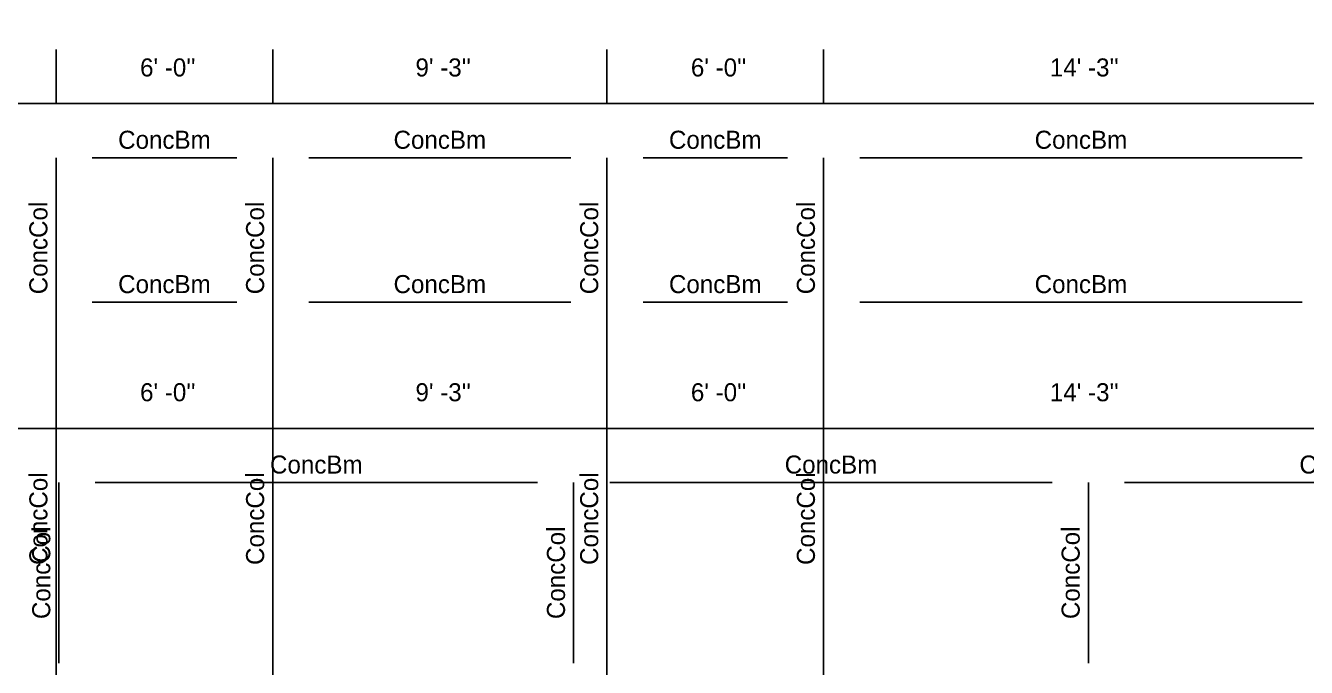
# Model space of a CAD drawing. Extents: x -38 to 2998, y -195 to 11529.
# Drawn here: x 904.9 to 1330.4, y 1990.5 to 2204 of the extents above; entities that cross this region are included whole.
import ezdxf
from ezdxf.enums import TextEntityAlignment as Align

# ---------------------------------------------------------------- set-up
doc = ezdxf.new("R2010")
doc.units = 0
doc.header["$MEASUREMENT"] = 0
doc.layers.get('0').update_dxf_attribs({"linetype": 'CONTINUOUS'})
for name, color, linetype in [('CENTERLINES', 7, 'CONTINUOUS'), ('DIMENSIONS', 4, 'CONTINUOUS'), ('TEXT', 5, 'CONTINUOUS')]:
    doc.layers.add(name, color=color, linetype=linetype)
doc.dimstyles.get("Standard").update_dxf_attribs({"dimtxt": 0.18, "dimasz": 0.18, "dimexe": 0.18, "dimexo": 0.0625, "dimgap": 0.09, "dimtad": 0, "dimtih": 1, "dimtoh": 1, "dimdec": 4, "dimzin": 0, "dimtxsty": 'STANDARD', "dimcen": 0.09, "dimazin": 3, "dimtfac": 1, "dimtdec": 4, "dimtofl": 0, "dimtmove": 0, "dimatfit": 3, "dimtolj": 1, "dimtzin": 0})

# ---------------------------------------------------------------- blocks, each defined once
blk = doc.blocks.new('*D9711')
at = {"color": 1, "linetype": 'BYBLOCK'}
for points in [[(748.77, 2074.77), (747.71, 2073.71), (740.29, 2066.29), (739.23, 2065.23)], [(919.77, 2074.77), (918.71, 2073.71), (911.29, 2066.29), (910.23, 2065.23)]]:
    blk.add_solid(points, dxfattribs=at)
at = {"layer": 'DIMENSIONS', "color": 9, "linetype": 'BYBLOCK'}
for p, q in [((744, 2070), (744, 2088)), ((915, 2070), (915, 2088))]:
    blk.add_line(p, q, dxfattribs=at)
at = {"layer": 'DIMENSIONS', "color": 0, "linetype": 'BYBLOCK'}
blk.add_line((744, 2070), (915, 2070), dxfattribs=at)
at = {"layer": 'DIMENSIONS', "color": 0, "linetype": 'BYBLOCK', "insert": (829.5, 2082), "char_height": 6, "attachment_point": 5}
blk.add_mtext("\\A1; 14' -3''", dxfattribs=at)
blk = doc.blocks.new('*D9712')
at = {"color": 1, "linetype": 'BYBLOCK'}
for points in [[(919.77, 2074.77), (918.71, 2073.71), (911.29, 2066.29), (910.23, 2065.23)], [(991.77, 2074.77), (990.71, 2073.71), (983.29, 2066.29), (982.23, 2065.23)]]:
    blk.add_solid(points, dxfattribs=at)
at = {"layer": 'DIMENSIONS', "color": 9, "linetype": 'BYBLOCK'}
for p, q in [((915, 2070), (915, 2088)), ((987, 2070), (987, 2088))]:
    blk.add_line(p, q, dxfattribs=at)
at = {"layer": 'DIMENSIONS', "color": 0, "linetype": 'BYBLOCK'}
blk.add_line((915, 2070), (987, 2070), dxfattribs=at)
at = {"layer": 'DIMENSIONS', "color": 0, "linetype": 'BYBLOCK', "insert": (951, 2082), "char_height": 6, "attachment_point": 5}
blk.add_mtext("\\A1; 6' -0''", dxfattribs=at)
blk = doc.blocks.new('*D9713')
at = {"color": 1, "linetype": 'BYBLOCK'}
for points in [[(991.77, 2074.77), (990.71, 2073.71), (983.29, 2066.29), (982.23, 2065.23)], [(1102.77, 2074.77), (1101.71, 2073.71), (1094.29, 2066.29), (1093.23, 2065.23)]]:
    blk.add_solid(points, dxfattribs=at)
at = {"layer": 'DIMENSIONS', "color": 9, "linetype": 'BYBLOCK'}
for p, q in [((987, 2070), (987, 2088)), ((1098, 2070), (1098, 2088))]:
    blk.add_line(p, q, dxfattribs=at)
at = {"layer": 'DIMENSIONS', "color": 0, "linetype": 'BYBLOCK'}
blk.add_line((987, 2070), (1098, 2070), dxfattribs=at)
at = {"layer": 'DIMENSIONS', "color": 0, "linetype": 'BYBLOCK', "insert": (1042.5, 2082), "char_height": 6, "attachment_point": 5}
blk.add_mtext("\\A1; 9' -3''", dxfattribs=at)
blk = doc.blocks.new('*D9714')
at = {"color": 1, "linetype": 'BYBLOCK'}
for points in [[(1102.77, 2074.77), (1101.71, 2073.71), (1094.29, 2066.29), (1093.23, 2065.23)], [(1174.77, 2074.77), (1173.71, 2073.71), (1166.29, 2066.29), (1165.23, 2065.23)]]:
    blk.add_solid(points, dxfattribs=at)
at = {"layer": 'DIMENSIONS', "color": 9, "linetype": 'BYBLOCK'}
for p, q in [((1098, 2070), (1098, 2088)), ((1170, 2070), (1170, 2088))]:
    blk.add_line(p, q, dxfattribs=at)
at = {"layer": 'DIMENSIONS', "color": 0, "linetype": 'BYBLOCK'}
blk.add_line((1098, 2070), (1170, 2070), dxfattribs=at)
at = {"layer": 'DIMENSIONS', "color": 0, "linetype": 'BYBLOCK', "insert": (1134, 2082), "char_height": 6, "attachment_point": 5}
blk.add_mtext("\\A1; 6' -0''", dxfattribs=at)
blk = doc.blocks.new('*D9715')
at = {"color": 1, "linetype": 'BYBLOCK'}
for points in [[(1174.77, 2074.77), (1173.71, 2073.71), (1166.29, 2066.29), (1165.23, 2065.23)], [(1345.77, 2074.77), (1344.71, 2073.71), (1337.29, 2066.29), (1336.23, 2065.23)]]:
    blk.add_solid(points, dxfattribs=at)
at = {"layer": 'DIMENSIONS', "color": 9, "linetype": 'BYBLOCK'}
for p, q in [((1170, 2070), (1170, 2088)), ((1341, 2070), (1341, 2088))]:
    blk.add_line(p, q, dxfattribs=at)
at = {"layer": 'DIMENSIONS', "color": 0, "linetype": 'BYBLOCK'}
blk.add_line((1170, 2070), (1341, 2070), dxfattribs=at)
at = {"layer": 'DIMENSIONS', "color": 0, "linetype": 'BYBLOCK', "insert": (1255.5, 2082), "char_height": 6, "attachment_point": 5}
blk.add_mtext("\\A1; 14' -3''", dxfattribs=at)
blk = doc.blocks.new('*D9727')
at = {"color": 1, "linetype": 'BYBLOCK'}
for points in [[(748.77, 2182.77), (747.71, 2181.71), (740.29, 2174.29), (739.23, 2173.23)], [(919.77, 2182.77), (918.71, 2181.71), (911.29, 2174.29), (910.23, 2173.23)]]:
    blk.add_solid(points, dxfattribs=at)
at = {"layer": 'DIMENSIONS', "color": 9, "linetype": 'BYBLOCK'}
for p, q in [((744, 2178), (744, 2196)), ((915, 2178), (915, 2196))]:
    blk.add_line(p, q, dxfattribs=at)
at = {"layer": 'DIMENSIONS', "color": 0, "linetype": 'BYBLOCK'}
blk.add_line((744, 2178), (915, 2178), dxfattribs=at)
at = {"layer": 'DIMENSIONS', "color": 0, "linetype": 'BYBLOCK', "insert": (829.5, 2190), "char_height": 6, "attachment_point": 5}
blk.add_mtext("\\A1; 14' -3''", dxfattribs=at)
blk = doc.blocks.new('*D9728')
at = {"color": 1, "linetype": 'BYBLOCK'}
for points in [[(919.77, 2182.77), (918.71, 2181.71), (911.29, 2174.29), (910.23, 2173.23)], [(991.77, 2182.77), (990.71, 2181.71), (983.29, 2174.29), (982.23, 2173.23)]]:
    blk.add_solid(points, dxfattribs=at)
at = {"layer": 'DIMENSIONS', "color": 9, "linetype": 'BYBLOCK'}
for p, q in [((915, 2178), (915, 2196)), ((987, 2178), (987, 2196))]:
    blk.add_line(p, q, dxfattribs=at)
at = {"layer": 'DIMENSIONS', "color": 0, "linetype": 'BYBLOCK'}
blk.add_line((915, 2178), (987, 2178), dxfattribs=at)
at = {"layer": 'DIMENSIONS', "color": 0, "linetype": 'BYBLOCK', "insert": (951, 2190), "char_height": 6, "attachment_point": 5}
blk.add_mtext("\\A1; 6' -0''", dxfattribs=at)
blk = doc.blocks.new('*D9729')
at = {"color": 1, "linetype": 'BYBLOCK'}
for points in [[(991.77, 2182.77), (990.71, 2181.71), (983.29, 2174.29), (982.23, 2173.23)], [(1102.77, 2182.77), (1101.71, 2181.71), (1094.29, 2174.29), (1093.23, 2173.23)]]:
    blk.add_solid(points, dxfattribs=at)
at = {"layer": 'DIMENSIONS', "color": 9, "linetype": 'BYBLOCK'}
for p, q in [((987, 2178), (987, 2196)), ((1098, 2178), (1098, 2196))]:
    blk.add_line(p, q, dxfattribs=at)
at = {"layer": 'DIMENSIONS', "color": 0, "linetype": 'BYBLOCK'}
blk.add_line((987, 2178), (1098, 2178), dxfattribs=at)
at = {"layer": 'DIMENSIONS', "color": 0, "linetype": 'BYBLOCK', "insert": (1042.5, 2190), "char_height": 6, "attachment_point": 5}
blk.add_mtext("\\A1; 9' -3''", dxfattribs=at)
blk = doc.blocks.new('*D9730')
at = {"color": 1, "linetype": 'BYBLOCK'}
for points in [[(1102.77, 2182.77), (1101.71, 2181.71), (1094.29, 2174.29), (1093.23, 2173.23)], [(1174.77, 2182.77), (1173.71, 2181.71), (1166.29, 2174.29), (1165.23, 2173.23)]]:
    blk.add_solid(points, dxfattribs=at)
at = {"layer": 'DIMENSIONS', "color": 9, "linetype": 'BYBLOCK'}
for p, q in [((1098, 2178), (1098, 2196)), ((1170, 2178), (1170, 2196))]:
    blk.add_line(p, q, dxfattribs=at)
at = {"layer": 'DIMENSIONS', "color": 0, "linetype": 'BYBLOCK'}
blk.add_line((1098, 2178), (1170, 2178), dxfattribs=at)
at = {"layer": 'DIMENSIONS', "color": 0, "linetype": 'BYBLOCK', "insert": (1134, 2190), "char_height": 6, "attachment_point": 5}
blk.add_mtext("\\A1; 6' -0''", dxfattribs=at)
blk = doc.blocks.new('*D9731')
at = {"color": 1, "linetype": 'BYBLOCK'}
for points in [[(1174.77, 2182.77), (1173.71, 2181.71), (1166.29, 2174.29), (1165.23, 2173.23)], [(1345.77, 2182.77), (1344.71, 2181.71), (1337.29, 2174.29), (1336.23, 2173.23)]]:
    blk.add_solid(points, dxfattribs=at)
at = {"layer": 'DIMENSIONS', "color": 9, "linetype": 'BYBLOCK'}
for p, q in [((1170, 2178), (1170, 2196)), ((1341, 2178), (1341, 2196))]:
    blk.add_line(p, q, dxfattribs=at)
at = {"layer": 'DIMENSIONS', "color": 0, "linetype": 'BYBLOCK'}
blk.add_line((1170, 2178), (1341, 2178), dxfattribs=at)
at = {"layer": 'DIMENSIONS', "color": 0, "linetype": 'BYBLOCK', "insert": (1255.5, 2190), "char_height": 6, "attachment_point": 5}
blk.add_mtext("\\A1; 14' -3''", dxfattribs=at)

msp = doc.modelspace()

# ---------------------------------------------------------------- linework, layer by layer
at = {"layer": 'CENTERLINES', "color": 0, "linetype": 'CONTINUOUS'}
for p, q in [((915, 2100), (915, 2160)), ((927, 2160), (975, 2160)), ((987, 2100), (987, 2160)), ((999, 2160), (1086, 2160)), ((1098, 2100), (1098, 2160)), ((1110, 2160), (1158, 2160)), ((1170, 2100), (1170, 2160)), ((1182, 2160), (1329, 2160)), ((915, 1968), (915, 2112)), ((927, 2112), (975, 2112)), ((987, 1968), (987, 2112)), ((999, 2112), (1086, 2112)), ((1098, 1968), (1098, 2112)), ((1110, 2112), (1158, 2112)), ((1170, 1968), (1170, 2112)), ((1182, 2112), (1329, 2112)), ((915.96, 1992), (915.96, 2052)), ((927.96, 2052), (1074.96, 2052)), ((1086.96, 1992), (1086.96, 2052)), ((1098.96, 2052), (1245.96, 2052)), ((1257.96, 1992), (1257.96, 2052)), ((1269.96, 2052), (1416.96, 2052))]:
    msp.add_line(p, q, dxfattribs=at)

# ---------------------------------------------------------------- texts
at = {"layer": 'TEXT', "color": 0}
for p in [(951, 2166), (1042.5, 2166), (1134, 2166), (1255.5, 2166), (951, 2118), (1042.5, 2118), (1134, 2118), (1255.5, 2118), (1001.46, 2058), (1172.46, 2058), (1343.46, 2058)]:
    msp.add_text('ConcBm', height=6, dxfattribs=at).set_placement(p, align=Align.MIDDLE)
for p in [(909, 2130), (981, 2130), (1092, 2130), (1164, 2130), (909, 2040), (981, 2040), (1092, 2040), (1164, 2040), (909.96, 2022), (1080.96, 2022), (1251.96, 2022)]:
    msp.add_text('ConcCol', height=6, rotation=90, dxfattribs=at).set_placement(p, align=Align.MIDDLE)

# ---------------------------------------------------------------- dimensions: what is measured, and where the dimension line sits
at = {"layer": 'DIMENSIONS'}
for base, p1, p2, picture, middle in [((915, 2178), (744, 2166), (915, 2166), '*D9727', (829.5, 2166)), ((987, 2178), (915, 2166), (987, 2166), '*D9728', (951, 2166)), ((1098, 2178), (987, 2166), (1098, 2166), '*D9729', (1042.5, 2166)), ((1170, 2178), (1098, 2166), (1170, 2166), '*D9730', (1134, 2166)), ((1341, 2178), (1170, 2166), (1341, 2166), '*D9731', (1255.5, 2166)), ((915, 2070), (744, 2058), (915, 2058), '*D9711', (829.5, 2058)), ((987, 2070), (915, 2058), (987, 2058), '*D9712', (951, 2058)), ((1098, 2070), (987, 2058), (1098, 2058), '*D9713', (1042.5, 2058)), ((1170, 2070), (1098, 2058), (1170, 2058), '*D9714', (1134, 2058)), ((1341, 2070), (1170, 2058), (1341, 2058), '*D9715', (1255.5, 2058))]:
    dim = msp.add_linear_dim(base=base, p1=p1, p2=p2, dimstyle='STANDARD', dxfattribs=at)
    dim.commit()
    dim.dimension.update_dxf_attribs({"geometry": picture, "text_midpoint": middle})

doc.saveas('drawing.dxf')
